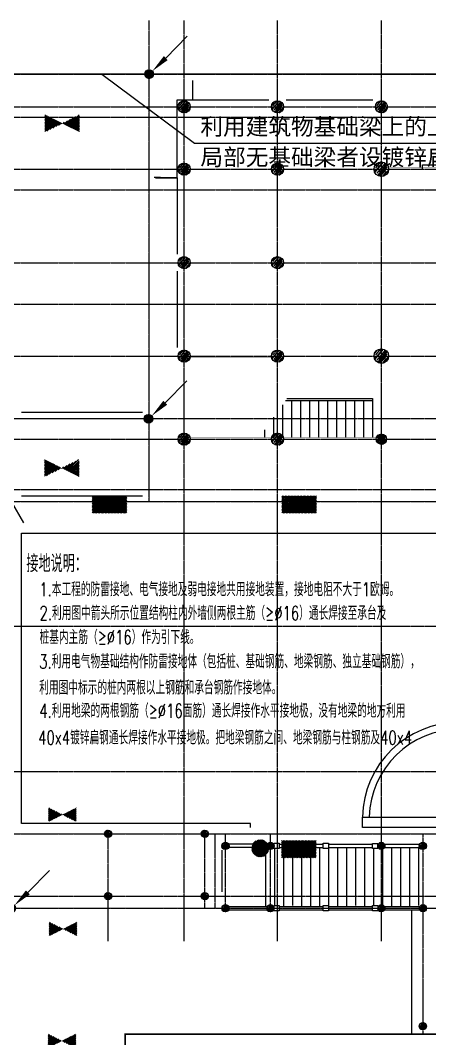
# Model space of a CAD drawing. Extents: x -137808 to 103746506, y -332957 to -111547.
# Drawn here: x 118230 to 130060, y -184427 to -155011 of the extents above; entities that cross this region are included whole.
import ezdxf

# ---------------------------------------------------------------- set-up
doc = ezdxf.new("R2010")
doc.units = 0
doc.header["$LTSCALE"] = 25
doc.header["$MEASUREMENT"] = 0
doc.linetypes.add('CONTINOUS', pattern=[0])
doc.linetypes.add('DOTE', pattern=[2.42, 2, -0.2, 0.02, -0.2])
doc.layers.get('0').update_dxf_attribs({"linetype": 'CONTINUOUS'})
for name, color, linetype in [('DOTE', 1, 'DOTE'), ('TS', 4, 'CONTINUOUS'), ('WALL', 130, 'CONTINUOUS'), ('电-强电平面-箭头', 3, 'CONTINUOUS'), ('电-接地防雷-接地线', 132, 'CONTINUOUS'), ('设备-照明', 3, 'CONTINUOUS')]:
    doc.layers.add(name, color=color, linetype=linetype)
doc.styles.add('_TCH_DIM', font='SIMPLEX', dxfattribs={"bigfont": 'GBCBIG'})
doc.styles.add('C3', font='romans.shx', dxfattribs={"width": 0.7, "bigfont": 'hztxt.shx'})
doc.styles.add('IDQSTYLE', font='txt.shx', dxfattribs={"width": 0.7, "bigfont": 'hztxt.shx'})
doc.styles.get("Standard").update_dxf_attribs({"font": 'GBENOR', "bigfont": 'GBCBIG'})
doc.linetypes.add('GDLine', pattern='A,1,-3,5.8,["|",Standard,S=4,R=-45,X=-1.407,Y=-0.7],-0.1,["|",Standard,S=4,R=-45,X=-1.407,Y=-0.7],-0.1,["|",Standard,S=4,R=-45,X=-1.407,Y=-0.7],-0.1,["|",Standard,S=4,R=-45,X=-1.407,Y=-0.7],-0.1,5.8,-3,1', length=20)
doc.dimstyles.get("Standard").update_dxf_attribs({"dimscale": 100, "dimtxt": 3.5, "dimasz": 1, "dimexe": 2.5, "dimexo": 3, "dimgap": 1.5, "dimtad": 1, "dimdec": 0, "dimzin": 0, "dimdsep": 46, "dimtxsty": 'Standard', "dimblk": 'ARCHTICK', "dimcen": 0.09, "dimadec": 0, "dimazin": 0, "dimtfac": 1, "dimtdec": 0, "dimtix": 1, "dimtmove": 2, "dimatfit": 3, "dimfxl": 0, "dimtolj": 1, "dimtzin": 0, "dimarcsym": 0})

# ---------------------------------------------------------------- blocks, each defined once
blk = doc.blocks.new('*X')
at = {"color": 0, "linetype": 'Continuous'}
for p, q in [((192.59, 446.72), (193.93, 448.06)), ((192.59, 446.72), (193.87, 448.01)), ((192.65, 447.21), (193.44, 448)), ((192.65, 446.36), (194.23, 447.94)), ((192.67, 446.38), (194.27, 447.98)), ((192.69, 447.24), (193.35, 447.91)), ((192.79, 446.07), (194.52, 447.8)), ((192.81, 446.1), (194.55, 447.84)), ((192.98, 445.84), (194.75, 447.61)), ((193.01, 445.87), (194.78, 447.64)), ((193.23, 445.66), (194.93, 447.37)), ((193.27, 445.7), (194.95, 447.39)), ((193.53, 445.54), (195.05, 447.06)), ((193.58, 445.59), (195.06, 447.07)), ((193.92, 445.51), (195.08, 446.67)), ((193.98, 445.57), (195.08, 446.67)), ((194.61, 445.77), (194.82, 445.99)), ((163.77, 434.88), (163.89, 435)), ((163.77, 434.45), (164.18, 434.86)), ((163.77, 434.03), (164.46, 434.72)), ((163.77, 433.6), (164.74, 434.57)), ((163.77, 433.18), (165.02, 434.43)), ((163.77, 432.76), (165.31, 434.29)), ((163.77, 432.33), (165.59, 434.15)), ((163.77, 431.91), (165.87, 434.01)), ((163.77, 431.48), (166.16, 433.87)), ((163.77, 431.06), (166.44, 433.73)), ((163.77, 430.63), (166.72, 433.58)), ((163.77, 430.21), (167, 433.44)), ((164.32, 430.33), (167.29, 433.3)), ((165.17, 430.76), (167.57, 433.16)), ((166.02, 431.18), (167.85, 433.02)), ((166.86, 431.61), (168.14, 432.88)), ((167.71, 432.03), (168.42, 432.74)), ((168.56, 432.45), (168.7, 432.59)), ((168.98, 432.45), (169.41, 432.88)), ((169.27, 432.31), (170.26, 433.3)), ((169.55, 432.17), (171.11, 433.73)), ((169.83, 432.03), (171.96, 434.15)), ((170.12, 431.89), (172.8, 434.58)), ((170.4, 431.75), (173.65, 435)), ((170.68, 431.6), (173.77, 434.69)), ((170.96, 431.46), (173.77, 434.27)), ((171.25, 431.32), (173.77, 433.85)), ((171.53, 431.18), (173.77, 433.42)), ((171.81, 431.04), (173.77, 433)), ((172.1, 430.9), (173.77, 432.57)), ((172.38, 430.76), (173.77, 432.15)), ((172.66, 430.61), (173.77, 431.72)), ((172.94, 430.47), (173.77, 431.3)), ((173.23, 430.33), (173.77, 430.88)), ((173.51, 430.19), (173.77, 430.45)), ((232.27, 320.09), (237.18, 325)), ((232.27, 320.51), (236.75, 325)), ((232.27, 320.94), (236.33, 325)), ((232.27, 321.36), (235.9, 325)), ((232.27, 321.79), (235.48, 325)), ((232.27, 322.21), (235.06, 325)), ((232.27, 322.63), (234.63, 325)), ((232.27, 323.06), (234.21, 325)), ((232.27, 323.48), (233.78, 325)), ((232.27, 323.91), (233.36, 325)), ((232.27, 324.33), (232.93, 325)), ((232.27, 324.76), (232.51, 325)), ((232.6, 320), (237.6, 325)), ((233.02, 320), (238.02, 325)), ((233.45, 320), (238.45, 325)), ((233.87, 320), (238.87, 325)), ((234.3, 320), (239.3, 325)), ((234.72, 320), (239.72, 325)), ((235.15, 320), (240.15, 325)), ((235.57, 320), (240.57, 325)), ((235.99, 320), (240.99, 325)), ((236.42, 320), (241.42, 325)), ((236.84, 320), (241.84, 325)), ((237.27, 320), (242.27, 325)), ((237.69, 320), (242.27, 324.57)), ((238.12, 320), (242.27, 324.15)), ((238.54, 320), (242.27, 323.72)), ((238.96, 320), (242.27, 323.3)), ((239.39, 320), (242.27, 322.88)), ((239.81, 320), (242.27, 322.45)), ((240.24, 320), (242.27, 322.03)), ((240.66, 320), (242.27, 321.6)), ((241.09, 320), (242.27, 321.18)), ((241.51, 320), (242.27, 320.75)), ((241.93, 320), (242.27, 320.33)), ((278.36, 223.2), (280.79, 225.63)), ((278.36, 222.93), (281.06, 225.62)), ((278.39, 223.51), (280.47, 225.6)), ((278.4, 222.68), (281.31, 225.59)), ((278.45, 222.45), (279.79, 223.79)), ((278.47, 223.88), (280.11, 225.52)), ((278.69, 224.39), (279.6, 225.29)), ((279.61, 223.04), (280.95, 224.38)), ((279.62, 223.34), (280.65, 224.37)), ((279.65, 222.8), (281.19, 224.34)), ((279.73, 222.59), (281.39, 224.26)), ((279.79, 223.79), (280.2, 224.2)), ((279.83, 222.42), (281.57, 224.16)), ((279.94, 223.09), (280.9, 224.05)), ((279.96, 222.26), (281.73, 224.03)), ((279.99, 222.85), (281.14, 224)), ((279.99, 223.42), (280.57, 224)), ((280.07, 222.66), (281.33, 223.91)), ((280.11, 222.13), (281.86, 223.88)), ((280.2, 224.2), (281.54, 225.54)), ((280.2, 222.5), (281.49, 223.79)), ((280.29, 222.02), (281.97, 223.7)), ((280.35, 222.37), (281.62, 223.64)), ((280.36, 220.68), (283.31, 223.63)), ((280.65, 224.37), (281.75, 225.47)), ((280.95, 224.38), (281.95, 225.38)), ((281.19, 224.34), (282.13, 225.28)), ((281.39, 224.26), (282.3, 225.17)), ((281.57, 224.16), (282.46, 225.05)), ((281.73, 224.03), (282.61, 224.91)), ((281.86, 223.88), (282.75, 224.77)), ((281.97, 223.7), (282.87, 224.61)), ((281.98, 222.58), (283.25, 223.85)), ((282.05, 223.5), (282.99, 224.44)), ((282.1, 223.27), (283.09, 224.26)), ((282.1, 222.98), (283.18, 224.06)), ((278.52, 222.24), (279.62, 223.34)), ((278.61, 222.04), (279.61, 223.04)), ((278.71, 221.86), (279.65, 222.8)), ((278.82, 221.68), (279.73, 222.59)), ((278.94, 221.52), (279.83, 222.42)), ((279.08, 221.38), (279.96, 222.26)), ((279.22, 221.24), (280.11, 222.13)), ((279.38, 221.11), (280.29, 222.02)), ((279.55, 221), (280.49, 221.94)), ((279.73, 220.9), (280.72, 221.89)), ((279.93, 220.81), (281.01, 221.89)), ((280.14, 220.74), (281.41, 222.01)), ((280.49, 221.94), (282.05, 223.5)), ((280.54, 222.27), (281.71, 223.45)), ((280.61, 220.65), (283.34, 223.38)), ((280.72, 221.89), (282.1, 223.27)), ((280.77, 222.22), (281.77, 223.22)), ((280.88, 220.63), (283.36, 223.11)), ((281.01, 221.89), (282.1, 222.98)), ((281.08, 222.24), (281.74, 222.91)), ((281.18, 220.65), (283.33, 222.81)), ((281.41, 222.01), (281.98, 222.58)), ((281.54, 220.73), (283.26, 222.45)), ((282.01, 220.91), (283.07, 221.98)), ((159.6, 156.77), (159.62, 156.79)), ((159.66, 156.55), (159.91, 156.79)), ((159.75, 156.35), (160.19, 156.79)), ((159.84, 156.17), (160.47, 156.79)), ((159.95, 155.99), (160.75, 156.79)), ((160.08, 155.83), (161.04, 156.79)), ((160.21, 155.68), (161.32, 156.79)), ((160.35, 155.55), (161.6, 156.79)), ((160.51, 155.42), (161.89, 156.79)), ((160.68, 155.3), (162.17, 156.79)), ((160.86, 155.2), (162.45, 156.79)), ((161.05, 155.11), (162.73, 156.79)), ((161.26, 155.03), (163.02, 156.79)), ((161.48, 154.98), (163.3, 156.79)), ((161.72, 154.93), (163.58, 156.79)), ((161.99, 154.92), (163.87, 156.79)), ((162.29, 154.93), (164.49, 157.14)), ((162.63, 155), (164.43, 156.79)), ((163.08, 155.16), (164.27, 156.35)), ((262, 135.85), (263.24, 137.09)), ((262, 135.85), (263.24, 137.09)), ((262, 135.85), (263.24, 137.09)), ((262, 135.85), (263.24, 137.09)), ((262.02, 135.59), (263.5, 137.07)), ((262.02, 135.59), (263.5, 137.07)), ((262.02, 135.59), (263.5, 137.07)), ((262.02, 135.59), (263.5, 137.07)), ((262.05, 136.18), (262.91, 137.04)), ((262.05, 136.18), (262.91, 137.04)), ((262.05, 136.18), (262.91, 137.04)), ((262.05, 136.18), (262.91, 137.04)), ((262.09, 135.37), (263.71, 137)), ((262.09, 135.37), (263.71, 137)), ((262.09, 135.37), (263.71, 137)), ((262.09, 135.37), (263.71, 137)), ((262.18, 135.19), (263.9, 136.91)), ((262.18, 135.19), (263.9, 136.91)), ((262.18, 135.19), (263.9, 136.91)), ((262.18, 135.19), (263.9, 136.91)), ((262.3, 135.02), (264.07, 136.79)), ((262.3, 135.02), (264.07, 136.79)), ((262.3, 135.02), (264.07, 136.79)), ((262.3, 135.02), (264.07, 136.79)), ((262.44, 134.88), (264.21, 136.64)), ((262.44, 134.88), (264.21, 136.64)), ((262.44, 134.88), (264.21, 136.64)), ((262.44, 134.88), (264.21, 136.64)), ((262.61, 134.77), (264.32, 136.48)), ((262.61, 134.77), (264.32, 136.48)), ((262.61, 134.77), (264.32, 136.48)), ((262.61, 134.77), (264.32, 136.48)), ((262.8, 134.67), (264.42, 136.29)), ((262.8, 134.67), (264.42, 136.29)), ((262.8, 134.67), (264.42, 136.29)), ((262.8, 134.67), (264.42, 136.29)), ((263.02, 134.61), (264.48, 136.07)), ((263.02, 134.61), (264.48, 136.07)), ((263.02, 134.61), (264.48, 136.07)), ((263.02, 134.61), (264.48, 136.07)), ((263.28, 134.59), (264.5, 135.8)), ((263.28, 134.59), (264.5, 135.8)), ((263.28, 134.59), (264.5, 135.8)), ((263.28, 134.59), (264.5, 135.8)), ((263.62, 134.65), (264.44, 135.46)), ((263.62, 134.65), (264.44, 135.46)), ((263.62, 134.65), (264.44, 135.46)), ((263.62, 134.65), (264.44, 135.46))]:
    blk.add_line(p, q, dxfattribs=at)
blk = doc.blocks.new('HC000754')
at = {"color": 0, "linetype": 'Continuous'}
blk.add_line((5.53, 5.47), (2.42, 2.3), dxfattribs=at)
blk.add_lwpolyline([(2.42, 2.3, 0.8, 0, 0), (0.47, 0.41, 0, 0, 0)], format="xyseb", dxfattribs=at)
blk.add_circle((0, 0), 0.625, dxfattribs=at)
at = {"color": 0, "linetype": 'Continuous', "xscale": 0.5, "yscale": 0.5, "zscale": 0.5}
blk.add_blockref('*X', (-96.92, -223.41), dxfattribs=at)
at = {"color": 0, "style": 'IDQSTYLE', "width": 0.7}
blk.add_attdef('PSFHATT', (7.53, -0.63), '', height=2.5, dxfattribs=at)
blk = doc.blocks.new('_ArchTick')
at = {"color": 0, "linetype": 'ByBlock', "const_width": 0.4}
blk.add_lwpolyline([(-0.5, -0.5), (0.5, 0.5)], dxfattribs=at)
blk = doc.blocks.new('HC000799')
at = {"color": 0, "linetype": 'Continuous', "const_width": 0.2}
for points in [[(0.88, 2.13), (3.75, 5), (5, 3.75)], [(-0.88, 0.37), (-3.75, -2.5), (-5, -1.25)]]:
    blk.add_lwpolyline(points, dxfattribs=at)
blk.add_lwpolyline([(0.88, 0.37, 0.198912), (1.25, 1.25, 0.198912), (0.88, 2.13, 0.198912), (0, 2.5, 0.198912), (-0.88, 2.13, 0.198912), (-1.25, 1.25, 0.198912), (-0.88, 0.37, 0.198912), (0, 0, 0.198912)], format="xyb", close=True, dxfattribs=at)
at = {"color": 0, "linetype": 'Continuous'}
blk.add_blockref('*X', (-263.19, -134.66), dxfattribs=at)
at = {"color": 0, "style": 'IDQSTYLE', "width": 0.7}
blk.add_attdef('PSFHATT', (7, -2.5), '', height=2.5, dxfattribs=at)
blk = doc.blocks.new('REHJYTK7UT')
at = {"layer": '设备-照明', "xscale": -80, "yscale": 80, "zscale": 80}
for p in [(111894, -201817), (111913, -205117), (111876, -208352)]:
    blk.add_blockref('HC000799', p, dxfattribs=at)

msp = doc.modelspace()

# ---------------------------------------------------------------- hatches: boundary and pattern name
h = msp.add_hatch()
h.set_pattern_fill('木材', color=251, scale=20, style=0)
h.set_pattern_definition([(50, (0, -77402.78), (51.847064, 186.24683), [1200, -160, 400, -80]), (50, (106.4, -77362.78), (-132.93014, 7.10905), [240, -26.4, 480, -60]), (50, (40, -77334.78), (226.339663, 353.127904), [640, -112, 320, -80])])
h.paths.add_polyline_path([(122964, -157336, 0.414214), (122789, -157511), (122964, -157511)])
h.paths.add_polyline_path([(122964, -157336), (122964, -157511), (123139, -157511, 0.414214)])
h.paths.add_polyline_path([(123139, -157511), (122964, -157511), (122964, -157686, 0.414214)])
h.paths.add_polyline_path([(122964, -157511), (122789, -157511, 0.414214), (122964, -157686)])
h = msp.add_hatch()
h.set_pattern_fill('木材', color=251, scale=20, style=0)
h.set_pattern_definition([(50, (2700, -77402.78), (51.847064, 186.24683), [1200, -160, 400, -80]), (50, (2806.4, -77362.78), (-132.93014, 7.10905), [240, -26.4, 480, -60]), (50, (2740, -77334.78), (226.339663, 353.127904), [640, -112, 320, -80])])
h.paths.add_polyline_path([(125664, -157336, 0.414214), (125489, -157511), (125664, -157511)])
h.paths.add_polyline_path([(125664, -157336), (125664, -157511), (125839, -157511, 0.414214)])
h.paths.add_polyline_path([(125839, -157511), (125664, -157511), (125664, -157686, 0.414214)])
h.paths.add_polyline_path([(125664, -157511), (125489, -157511, 0.414214), (125664, -157686)])
h = msp.add_hatch()
h.set_pattern_fill('木材', color=251, scale=20, style=0)
h.set_pattern_definition([(50, (5700.745, -77402.78), (51.847064, 186.24683), [1200, -160, 400, -80]), (50, (5807.14, -77362.78), (-132.93014, 7.10905), [240, -26.4, 480, -60]), (50, (5740.745, -77334.78), (226.339663, 353.127904), [640, -112, 320, -80])])
h.paths.add_polyline_path([(128665, -157336, 0.414214), (128490, -157511), (128665, -157511)])
h.paths.add_polyline_path([(128665, -157336), (128665, -157511), (128840, -157511, 0.414214)])
h.paths.add_polyline_path([(128840, -157511), (128665, -157511), (128665, -157686, 0.414214)])
h.paths.add_polyline_path([(128665, -157511), (128490, -157511, 0.414214), (128665, -157686)])
h = msp.add_hatch()
h.set_pattern_fill('木材', color=251, scale=20, style=0)
h.set_pattern_definition([(50, (0, -79202.78), (51.847064, 186.24683), [1200, -160, 400, -80]), (50, (106.4, -79162.78), (-132.93014, 7.10905), [240, -26.4, 480, -60]), (50, (40, -79134.78), (226.339663, 353.127904), [640, -112, 320, -80])])
h.paths.add_polyline_path([(122964, -159136, 0.414214), (122789, -159311), (122964, -159311)])
h.paths.add_polyline_path([(122964, -159136), (122964, -159311), (123139, -159311, 0.414214)])
h.paths.add_polyline_path([(123139, -159311), (122964, -159311), (122964, -159486, 0.414214)])
h.paths.add_polyline_path([(122964, -159311), (122789, -159311, 0.414214), (122964, -159486)])
h = msp.add_hatch()
h.set_pattern_fill('木材', color=251, scale=20, style=0)
h.set_pattern_definition([(50, (2700, -79202.78), (51.847064, 186.24683), [1200, -160, 400, -80]), (50, (2806.4, -79162.78), (-132.93014, 7.10905), [240, -26.4, 480, -60]), (50, (2740, -79134.78), (226.339663, 353.127904), [640, -112, 320, -80])])
h.paths.add_polyline_path([(125664, -159136, 0.414214), (125489, -159311), (125664, -159311)])
h.paths.add_polyline_path([(125664, -159136), (125664, -159311), (125839, -159311, 0.414214)])
h.paths.add_polyline_path([(125839, -159311), (125664, -159311), (125664, -159486, 0.414214)])
h.paths.add_polyline_path([(125664, -159311), (125489, -159311, 0.414214), (125664, -159486)])
h = msp.add_hatch()
h.set_pattern_fill('木材', color=251, scale=24, style=0)
h.set_pattern_definition([(50, (-18892.85, -63181.1), (62.216477, 223.496197), [1440, -192, 480, -96]), (50, (-18765.17, -63133.1), (-159.516165, 8.53086), [288, -31.68, 576, -72]), (50, (-18844.845, -63099.5), (271.607596, 423.753485), [768, -134.4, 384, -96])])
h.paths.add_polyline_path([(128664, -159101, 0.414214), (128454, -159311), (128664, -159311)])
h.paths.add_polyline_path([(128664, -159101), (128664, -159311), (128874, -159311, 0.414214)])
h.paths.add_polyline_path([(128874, -159311), (128664, -159311), (128664, -159521, 0.414214)])
h.paths.add_polyline_path([(128664, -159311), (128454, -159311, 0.414214), (128664, -159521)])
h = msp.add_hatch()
h.set_pattern_fill('木材', color=251, scale=20, style=0)
h.set_pattern_definition([(50, (0, -81902.78), (51.847064, 186.24683), [1200, -160, 400, -80]), (50, (106.4, -81862.78), (-132.93014, 7.10905), [240, -26.4, 480, -60]), (50, (40, -81834.78), (226.339663, 353.127904), [640, -112, 320, -80])])
h.paths.add_polyline_path([(122964, -161836, 0.414214), (122789, -162011), (122964, -162011)])
h.paths.add_polyline_path([(122964, -161836), (122964, -162011), (123139, -162011, 0.414214)])
h.paths.add_polyline_path([(123139, -162011), (122964, -162011), (122964, -162186, 0.414214)])
h.paths.add_polyline_path([(122964, -162011), (122789, -162011, 0.414214), (122964, -162186)])
h = msp.add_hatch()
h.set_pattern_fill('木材', color=251, scale=20, style=0)
h.set_pattern_definition([(50, (2700, -81902.78), (51.847064, 186.24683), [1200, -160, 400, -80]), (50, (2806.4, -81862.78), (-132.93014, 7.10905), [240, -26.4, 480, -60]), (50, (2740, -81834.78), (226.339663, 353.127904), [640, -112, 320, -80])])
h.paths.add_polyline_path([(125664, -161836, 0.414214), (125489, -162011), (125664, -162011)])
h.paths.add_polyline_path([(125664, -161836), (125664, -162011), (125839, -162011, 0.414214)])
h.paths.add_polyline_path([(125839, -162011), (125664, -162011), (125664, -162186, 0.414214)])
h.paths.add_polyline_path([(125664, -162011), (125489, -162011, 0.414214), (125664, -162186)])
h = msp.add_hatch()
h.set_pattern_fill('木材', color=251, scale=20, style=0)
h.set_pattern_definition([(50, (0, -84602.78), (51.847064, 186.24683), [1200, -160, 400, -80]), (50, (106.4, -84562.78), (-132.93014, 7.10905), [240, -26.4, 480, -60]), (50, (40, -84534.78), (226.339663, 353.127904), [640, -112, 320, -80])])
h.paths.add_polyline_path([(122964, -164536, 0.414214), (122789, -164711), (122964, -164711)])
h.paths.add_polyline_path([(122964, -164536), (122964, -164711), (123139, -164711, 0.414214)])
h.paths.add_polyline_path([(123139, -164711), (122964, -164711), (122964, -164886, 0.414214)])
h.paths.add_polyline_path([(122964, -164711), (122789, -164711, 0.414214), (122964, -164886)])
h = msp.add_hatch()
h.set_pattern_fill('木材', color=251, scale=20, style=0)
h.set_pattern_definition([(50, (2700, -84602.78), (51.847064, 186.24683), [1200, -160, 400, -80]), (50, (2806.4, -84562.78), (-132.93014, 7.10905), [240, -26.4, 480, -60]), (50, (2740, -84534.78), (226.339663, 353.127904), [640, -112, 320, -80])])
h.paths.add_polyline_path([(125664, -164536, 0.414214), (125489, -164711), (125664, -164711)])
h.paths.add_polyline_path([(125664, -164536), (125664, -164711), (125839, -164711, 0.414214)])
h.paths.add_polyline_path([(125839, -164711), (125664, -164711), (125664, -164886, 0.414214)])
h.paths.add_polyline_path([(125664, -164711), (125489, -164711, 0.414214), (125664, -164886)])
h = msp.add_hatch()
h.set_pattern_fill('木材', color=251, scale=24, style=0)
h.set_pattern_definition([(50, (-18892.85, -68581.1), (62.216477, 223.496197), [1440, -192, 480, -96]), (50, (-18765.17, -68533.1), (-159.516165, 8.53086), [288, -31.68, 576, -72]), (50, (-18844.845, -68499.5), (271.607596, 423.753485), [768, -134.4, 384, -96])])
h.paths.add_polyline_path([(128664, -164501, 0.414214), (128454, -164711), (128664, -164711)])
h.paths.add_polyline_path([(128664, -164501), (128664, -164711), (128874, -164711, 0.414214)])
h.paths.add_polyline_path([(128874, -164711), (128664, -164711), (128664, -164921, 0.414214)])
h.paths.add_polyline_path([(128664, -164711), (128454, -164711, 0.414214), (128664, -164921)])
h = msp.add_hatch()
h.set_pattern_fill('木材', color=251, scale=20, style=0)
h.set_pattern_definition([(50, (0, -87002.78), (51.847064, 186.24683), [1200, -160, 400, -80]), (50, (106.4, -86962.78), (-132.93014, 7.10905), [240, -26.4, 480, -60]), (50, (40, -86934.78), (226.339663, 353.127904), [640, -112, 320, -80])])
h.paths.add_polyline_path([(122964, -166936, 0.414214), (122789, -167111), (122964, -167111)])
h.paths.add_polyline_path([(122964, -166936), (122964, -167111), (123139, -167111, 0.414214)])
h.paths.add_polyline_path([(123139, -167111), (122964, -167111), (122964, -167286, 0.414214)])
h.paths.add_polyline_path([(122964, -167111), (122789, -167111, 0.414214), (122964, -167286)])
h = msp.add_hatch()
h.set_pattern_fill('木材', color=251, scale=20, style=0)
h.set_pattern_definition([(50, (2700, -87002.78), (51.847064, 186.24683), [1200, -160, 400, -80]), (50, (2806.4, -86962.78), (-132.93014, 7.10905), [240, -26.4, 480, -60]), (50, (2740, -86934.78), (226.339663, 353.127904), [640, -112, 320, -80])])
h.paths.add_polyline_path([(125664, -166936, 0.414214), (125489, -167111), (125664, -167111)])
h.paths.add_polyline_path([(125664, -166936), (125664, -167111), (125839, -167111, 0.414214)])
h.paths.add_polyline_path([(125839, -167111), (125664, -167111), (125664, -167286, 0.414214)])
h.paths.add_polyline_path([(125664, -167111), (125489, -167111, 0.414214), (125664, -167286)])
h = msp.add_hatch()
h.set_pattern_fill('木材', color=251, scale=17.2, style=0)
h.set_pattern_definition([(50, (22914.99, -98217.955), (44.588475, 160.172274), [1032, -137.6, 344, -68.8]), (50, (23006.5, -98183.555), (-114.31992, 6.11378), [206.4, -22.704, 412.8, -51.6]), (50, (22949.39, -98159.475), (194.65211, 303.689998), [550.4, -96.32, 275.2, -68.8])])
h.paths.add_polyline_path([(128664, -166961, 0.414214), (128514, -167111), (128664, -167111)])
h.paths.add_polyline_path([(128664, -166961), (128664, -167111), (128815, -167111, 0.414214)])
h.paths.add_polyline_path([(128815, -167111), (128664, -167111), (128664, -167262, 0.414214)])
h.paths.add_polyline_path([(128664, -167111), (128514, -167111, 0.414214), (128664, -167262)])
h = msp.add_hatch()
h.set_pattern_fill('木材', color=251, scale=14, style=0)
h.set_pattern_definition([(50, (43504.93, -122545.39), (36.292945, 130.37278), [840, -112, 280, -56]), (50, (43579.41, -122517.39), (-93.051096, 4.97633), [168, -18.48, 336, -42]), (50, (43532.93, -122497.79), (158.437764, 247.189533), [448, -78.4, 224, -56])])
h.paths.add_polyline_path([(120659, -178511, 1), (120869, -178511, 1)])
h = msp.add_hatch()
h.set_pattern_fill('木材', color=251, scale=14, style=0)
h.set_pattern_definition([(50, (46304.93, -122545.39), (36.292945, 130.37278), [840, -112, 280, -56]), (50, (46379.41, -122517.39), (-93.051096, 4.97633), [168, -18.48, 336, -42]), (50, (46332.93, -122497.79), (158.437764, 247.189533), [448, -78.4, 224, -56])])
h.paths.add_polyline_path([(123459, -178511, 1), (123669, -178511, 1)])
h = msp.add_hatch()
h.set_pattern_fill('木材', color=251, scale=14, style=0)
h.set_pattern_definition([(130, (201416.675, -122895.39), (-36.292945, 130.37278), [840, -112, 280, -56]), (130, (201342.195, -122867.39), (93.051096, 4.97633), [168, -18.48, 336, -42]), (130, (201388.675, -122847.79), (-158.437764, 247.189533), [448, -78.4, 224, -56])])
h.paths.add_polyline_path([(124262, -178861, -1), (124052, -178861, -1)])
h = msp.add_hatch()
h.set_pattern_fill('木材', color=251, scale=14, style=0)
h.set_pattern_definition([(130, (202716.675, -122895.39), (-36.292945, 130.37278), [840, -112, 280, -56]), (130, (202642.195, -122867.39), (93.051096, 4.97633), [168, -18.48, 336, -42]), (130, (202688.675, -122847.79), (-158.437764, 247.189533), [448, -78.4, 224, -56])])
h.paths.add_polyline_path([(125562, -178861, -1), (125352, -178861, -1)])
h = msp.add_hatch()
h.set_pattern_fill('木材', color=251, scale=14, style=0)
h.set_pattern_definition([(130, (205922.646, -122895.39), (-36.292945, 130.37278), [840, -112, 280, -56]), (130, (205848.166, -122867.39), (93.051096, 4.97633), [168, -18.48, 336, -42]), (130, (205894.646, -122847.79), (-158.437764, 247.189533), [448, -78.4, 224, -56])])
h.paths.add_polyline_path([(128768, -178861, -1), (128558, -178861, -1)])
h = msp.add_hatch()
h.set_pattern_fill('木材', color=251, scale=14, style=0)
h.set_pattern_definition([(130, (207122.646, -122895.39), (-36.292945, 130.37278), [840, -112, 280, -56]), (130, (207048.166, -122867.39), (93.051096, 4.97633), [168, -18.48, 336, -42]), (130, (207094.646, -122847.79), (-158.437764, 247.189533), [448, -78.4, 224, -56])])
h.paths.add_polyline_path([(129968, -178861, -1), (129758, -178861, -1)])
h = msp.add_hatch()
h.set_pattern_fill('木材', color=251, scale=14, style=0)
h.set_pattern_definition([(50, (43504.93, -124345.39), (36.292945, 130.37278), [840, -112, 280, -56]), (50, (43579.41, -124317.39), (-93.051096, 4.97633), [168, -18.48, 336, -42]), (50, (43532.93, -124297.79), (158.437764, 247.189533), [448, -78.4, 224, -56])])
h.paths.add_polyline_path([(120659, -180311, 1), (120869, -180311, 1)])
h = msp.add_hatch()
h.set_pattern_fill('木材', color=251, scale=14, style=0)
h.set_pattern_definition([(50, (46304.93, -124345.39), (36.292945, 130.37278), [840, -112, 280, -56]), (50, (46379.41, -124317.39), (-93.051096, 4.97633), [168, -18.48, 336, -42]), (50, (46332.93, -124297.79), (158.437764, 247.189533), [448, -78.4, 224, -56])])
h.paths.add_polyline_path([(123459, -180311, 1), (123669, -180311, 1)])
h = msp.add_hatch()
h.set_pattern_fill('木材', color=251, scale=14, style=0)
h.set_pattern_definition([(130, (201419.06, -124695.39), (-36.292945, 130.37278), [840, -112, 280, -56]), (130, (201344.58, -124667.39), (93.051096, 4.97633), [168, -18.48, 336, -42]), (130, (201391.06, -124647.79), (-158.437764, 247.189533), [448, -78.4, 224, -56])])
h.paths.add_polyline_path([(124265, -180661, -1), (124055, -180661, -1)])
h = msp.add_hatch()
h.set_pattern_fill('木材', color=251, scale=14, style=0)
h.set_pattern_definition([(130, (202719.06, -124695.39), (-36.292945, 130.37278), [840, -112, 280, -56]), (130, (202644.58, -124667.39), (93.051096, 4.97633), [168, -18.48, 336, -42]), (130, (202691.06, -124647.79), (-158.437764, 247.189533), [448, -78.4, 224, -56])])
h.paths.add_polyline_path([(125565, -180661, -1), (125355, -180661, -1)])
h = msp.add_hatch()
h.set_pattern_fill('木材', color=251, scale=14, style=0)
h.set_pattern_definition([(130, (205925.03, -124695.39), (-36.292945, 130.37278), [840, -112, 280, -56]), (130, (205850.55, -124667.39), (93.051096, 4.97633), [168, -18.48, 336, -42]), (130, (205897.03, -124647.79), (-158.437764, 247.189533), [448, -78.4, 224, -56])])
h.paths.add_polyline_path([(128771, -180661, -1), (128561, -180661, -1)])
h = msp.add_hatch()
h.set_pattern_fill('木材', color=251, scale=14, style=0)
h.set_pattern_definition([(130, (207125.03, -124695.39), (-36.292945, 130.37278), [840, -112, 280, -56]), (130, (207050.55, -124667.39), (93.051096, 4.97633), [168, -18.48, 336, -42]), (130, (207097.03, -124647.79), (-158.437764, 247.189533), [448, -78.4, 224, -56])])
h.paths.add_polyline_path([(129971, -180661, -1), (129761, -180661, -1)])
h = msp.add_hatch()
h.set_pattern_fill('木材', color=251, scale=14, style=0)
h.set_pattern_definition([(130, (207122.646, -128101.776), (-36.292945, 130.37278), [840, -112, 280, -56]), (130, (207048.166, -128073.776), (93.051096, 4.97633), [168, -18.48, 336, -42]), (130, (207094.646, -128054.176), (-158.437764, 247.189533), [448, -78.4, 224, -56])])
h.paths.add_polyline_path([(129968, -184068, -1), (129758, -184068, -1)])

# ---------------------------------------------------------------- linework, layer by layer
at = {"color": 251}
for p, q in [((123215, -157311), (125414, -157311)), ((125914, -157311), (128414, -157311)), ((122764, -159562), (122764, -161761)), ((122764, -162261), (122764, -164461)), ((125804, -166114), (125804, -167061)), ((125889, -165996), (128404, -165996)), ((125932, -165936), (128404, -165936)), ((126064, -165996), (126064, -167061)), ((126324, -165996), (126324, -167061)), ((126584, -165996), (126584, -167061)), ((126844, -165996), (126844, -167061)), ((127104, -165996), (127104, -167061)), ((127364, -165996), (127364, -167061)), ((127624, -165996), (127624, -167061)), ((127884, -165996), (127884, -167061)), ((128144, -165996), (128144, -167061)), ((128404, -165936), (128404, -167061)), ((118264, -166326), (121764, -166326)), ((125544, -166478), (125544, -167061)), ((125284, -166837), (125284, -167061)), ((118264, -168746), (121764, -168746)), ((117964, -168911), (118317, -169529)), ((124879, -178326), (124879, -178211)), ((124241, -178798), (125369, -178798)), ((125547, -178810), (125563, -178810)), ((125713, -178806), (126986, -178806)), ((127136, -178806), (128408, -178806)), ((128753, -178806), (129774, -178806)), ((124049, -178986), (124049, -180186)), ((124263, -178898), (125363, -178898)), ((125324, -180606), (125324, -178898)), ((125553, -178910), (125563, -178910)), ((125584, -180585), (125584, -178935)), ((125713, -178906), (126986, -178906)), ((125844, -180606), (125844, -178906)), ((126104, -180581), (126104, -178906)), ((126364, -180606), (126364, -178906)), ((126624, -180606), (126624, -178906)), ((126884, -180606), (126884, -178906)), ((127136, -178906), (128408, -178906)), ((127144, -180606), (127144, -178906)), ((127404, -180606), (127404, -178906)), ((127664, -180606), (127664, -178906)), ((127924, -180581), (127924, -178906)), ((128184, -180606), (128184, -178906)), ((128444, -180586), (128444, -178936)), ((128704, -180606), (128704, -178906)), ((128758, -178906), (129768, -178906)), ((128964, -180606), (128964, -178906)), ((129224, -180606), (129224, -178906)), ((129484, -180606), (129484, -178906)), ((129744, -180581), (129744, -178931)), ((124265, -180606), (125371, -180606)), ((125713, -180606), (126986, -180606)), ((127136, -180606), (128408, -180606)), ((128753, -180606), (129774, -180606)), ((124265, -180706), (125365, -180706)), ((125713, -180706), (126986, -180706)), ((127136, -180706), (128408, -180706)), ((128758, -180706), (129768, -180706)), ((129534, -180706), (129534, -184299))]:
    msp.add_line(p, q, dxfattribs=at)
for points in [[(122134, -159562), (122764, -159562), (122764, -157311), (123215, -157311), (123214, -156746)], [(129850, -159315), (129850, -159185), (132260, -159184)], [(124879, -178211), (118264, -178211), (118264, -169824), (143464, -169824), (143464, -178211), (136949, -178211)]]:
    msp.add_lwpolyline(points, dxfattribs=at)
for points, const_width in [([(128868, -159261), (132960, -159261)], 2), ([(128868, -159361), (132960, -159361)], 2), ([(123133, -164661), (125497, -164661)], 2), ([(123133, -164761), (125497, -164761)], 2), ([(123133, -167061), (125497, -167061)], 2), ([(125833, -167061), (128522, -167061)], 2), ([(123133, -167161), (125497, -167161)], 2), ([(125833, -167161), (128522, -167161)], 2), ([(121259, -186823), (121259, -184299), (140720, -184299), (140720, -186823)], 50)]:
    msp.add_lwpolyline(points, dxfattribs=dict(at, const_width=const_width))
for points in [[(128115, -178026), (133712, -178026), (133712, -178326), (128115, -178326)], [(125563, -178785), (125713, -178785), (125713, -178935), (125563, -178935)], [(126986, -178785), (127136, -178785), (127136, -178935), (126986, -178935)], [(128408, -178786), (128558, -178786), (128558, -178936), (128408, -178936)], [(125563, -180585), (125713, -180585), (125713, -180735), (125563, -180735)], [(126986, -180585), (127136, -180585), (127136, -180735), (126986, -180735)], [(128408, -180586), (128558, -180586), (128558, -180736), (128408, -180736)]]:
    msp.add_lwpolyline(points, close=True, dxfattribs=at)
for centre, radius in [((122964, -157511), 175), ((125664, -157511), 175), ((128665, -157511), 175), ((122964, -159311), 175), ((125664, -159311), 175), ((128664, -159311), 210), ((122964, -162011), 175), ((125664, -162011), 175), ((122964, -164711), 175), ((125664, -164711), 175), ((128664, -164711), 210), ((122964, -167111), 175), ((125664, -167111), 175), ((128664, -167111), 150), ((120764, -178511), 105), ((123564, -178511), 105), ((124158, -178861), 105), ((125458, -178861), 105), ((128663, -178861), 105), ((129863, -178861), 105), ((120764, -180311), 105), ((123564, -180311), 105), ((124160, -180661), 105), ((125460, -180661), 105), ((128666, -180661), 105), ((129866, -180661), 105), ((129863, -184068), 105)]:
    msp.add_circle(centre, radius, dxfattribs=at)
for radius, start, end in [(2799, 1.3021, 178.6979), (2599, 1.4584, 178.5416)]:
    msp.add_arc((130913, -178090), radius, start, end, dxfattribs=at)
at = {"layer": 'DOTE'}
for p, q in [((121949, -168911), (121949, -155011)), ((122964, -181611), (122964, -155011)), ((125664, -181611), (125664, -155011)), ((128664, -181611), (128664, -155011)), ((107964, -156561), (154164, -156561)), ((107964, -157511), (153864, -157511)), ((107964, -157811), (147134, -157811)), ((107964, -159311), (153864, -159311)), ((107964, -159911), (154164, -159911)), ((107964, -162011), (153864, -162011)), ((107964, -163211), (154164, -163211)), ((107964, -164711), (153864, -164711)), ((107964, -166511), (154164, -166511)), ((107964, -167111), (154164, -167111)), ((107964, -168561), (154164, -168561)), ((107964, -168911), (154164, -168911)), ((107964, -172511), (154164, -172511)), ((107964, -176711), (154164, -176711)), ((107964, -178511), (154164, -178511)), ((120764, -181611), (120764, -178511)), ((123558, -180661), (123558, -178511)), ((123864, -180661), (123864, -178511)), ((124158, -180661), (124158, -178511)), ((125458, -180661), (125458, -178511)), ((129864, -178511), (129864, -184299)), ((107964, -180311), (154164, -180311)), ((107964, -180661), (154164, -180661))]:
    msp.add_line(p, q, dxfattribs=at)
at = {"layer": 'WALL', "color": 251, "const_width": 30}
msp.add_lwpolyline([(122094, -159546), (122764, -159547)], dxfattribs=at)
at = {"layer": '电-接地防雷-接地线', "color": 4, "linetype": 'GDLine', "ltscale": 4, "const_width": 30}
for points in [[(116464, -156561), (121949, -156561)], [(121949, -168911), (121949, -156561)], [(121949, -156561), (139879, -156561)], [(108914, -166518), (121945, -166518)], [(121949, -168911), (117966, -168909)], [(139879, -168911), (121949, -168911)], [(145364, -178511), (116464, -178511)], [(108914, -180661), (152914, -180661)]]:
    msp.add_lwpolyline(points, dxfattribs=at)

# ---------------------------------------------------------------- block references
msp.add_blockref('REHJYTK7UT', (0, 26))
at = {"layer": '电-强电平面-箭头', "color": 4, "xscale": 200, "yscale": 200, "zscale": 200}
for p in [(116464, -156561), (121949, -156561), (121934, -166518), (117964, -180661)]:
    msp.add_blockref('HC000754', p, dxfattribs=at)

# ---------------------------------------------------------------- texts
at = {"char_height": 480, "width": 4423322.52, "attachment_point": 1, "style": '_TCH_DIM'}
for s, insert in [('{\\fSystem|b0|i0|c134|p0;利用建筑物基础梁上的上下两层钢筋中的两根主筋通长焊接形成的基础接地网\\P}', (123434, -157842)), ('{\\fSystem|b0|i0|c134|p0;局部无基础梁者设镀锌扁钢-40x4连结埋深-0.8m\\P}', (123434, -158722))]:
    msp.add_mtext(s, dxfattribs=dict(at, insert=insert))
at = {"layer": 'TS', "color": 0, "linetype": 'CONTINOUS', "style": 'C3', "width": 0.7}
for s, height, p in [('接地说明：', 500, (118404, -170953)), ('1.本工程的防雷接地、电气接地及弱电接地共用接地装置，接地电阻不大于1欧姆。', 400, (118779, -171647)), ('2.利用图中箭头所示位置结构柱内外墙侧两根主筋（≥%%C16）通长焊接至承台及', 400, (118785, -172335)), ('桩基内主筋（≥%%C16）作为引下线。', 400, (118785, -173032)), ('3.利用电气物基础结构作防雷接地体（包括桩、基础钢筋、地梁钢筋、独立基础钢筋），', 400, (118776, -173731)), ('利用图中标示的桩内两根以上钢筋和承台钢筋作接地体。', 400, (118776, -174487)), ('4.利用地梁的两根钢筋（≥%%C16面筋）通长焊接作水平接地极，没有地梁的地方利用', 400, (118779, -175156)), ('40x4镀锌扁钢通长焊接作水平接地极。把地梁钢筋之间、地梁钢筋与柱钢筋及40x4', 400, (118744, -175932))]:
    msp.add_text(s, height=height, dxfattribs=at).set_placement(p)

# ---------------------------------------------------------------- leaders
msp.add_leader([(120583, -156561), (123263, -158555), (134340, -158555)], dimstyle='Standard', override={"dimgap": 1.5, "dimtad": 0})

doc.saveas('drawing.dxf')
